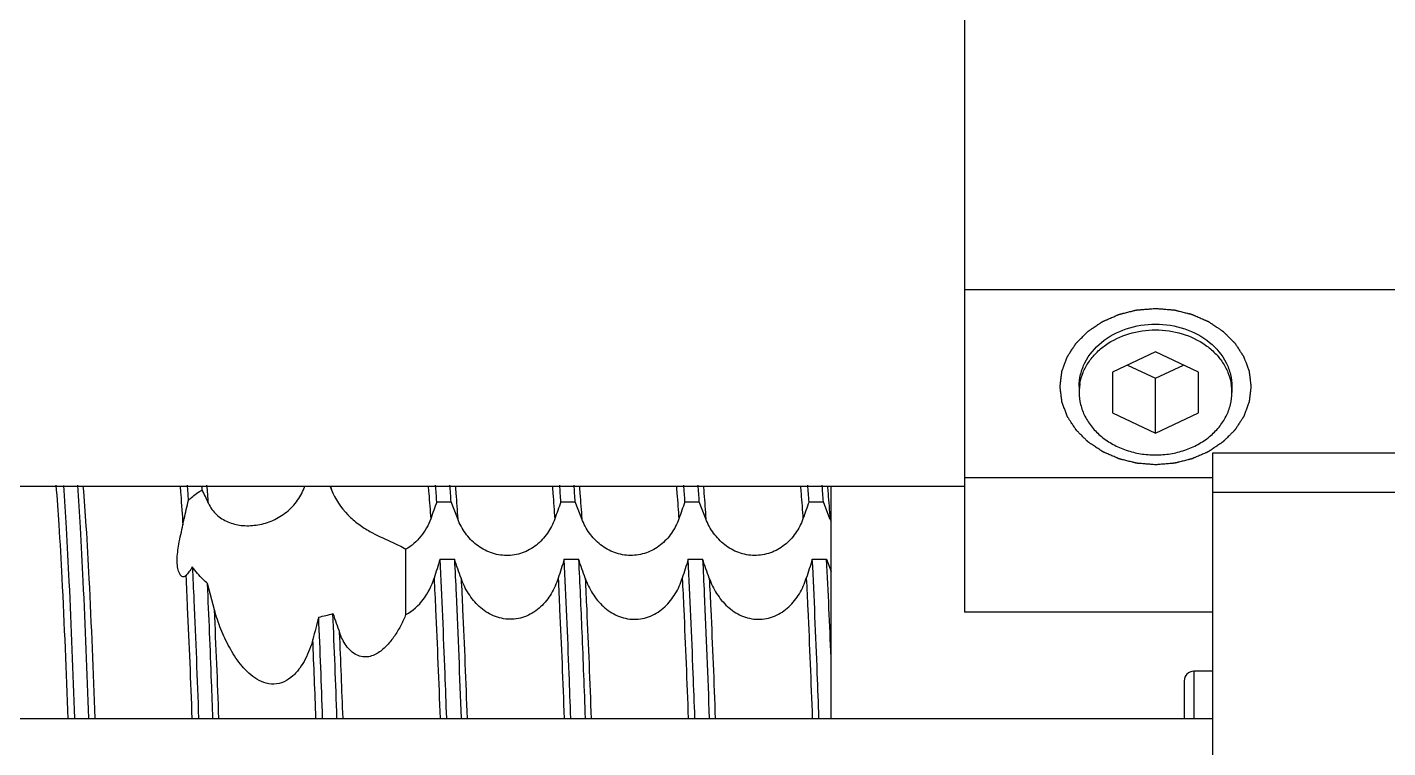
# Model space of a CAD drawing. Header units: millimetres. Extents: x 0 to 420, y 0 to 297.
# Drawn here: x 237.34 to 244.47, y 191.66 to 195.44 of the extents above; entities that cross this region are included whole.
import ezdxf

# ---------------------------------------------------------------- set-up
doc = ezdxf.new("R2010")
doc.units = ezdxf.units.MM
doc.header["$LTSCALE"] = 23.1
doc.layers.get('0').update_dxf_attribs({"linetype": 'CONTINUOUS'})
doc.layers.add('APSF_BLANK_LAYER', color=7, linetype='CONTINUOUS')
doc.layers.add('AXIS', color=7, linetype='CONTINUOUS')

msp = doc.modelspace()

# ---------------------------------------------------------------- linework, layer by layer
at = {"color": 7, "linetype": 'CONTINUOUS'}
for p, q in [((242.255, 199.2152), (242.255, 192.3755)), ((244.755, 194.0635), (242.255, 194.0635)), ((243.255, 193.7392), (243.03, 193.6328)), ((243.48, 193.6328), (243.255, 193.7392)), ((243.1082, 193.6697), (243.255, 193.6003)), ((243.255, 193.6003), (243.4018, 193.6697)), ((243.03, 193.6328), (243.03, 193.4199)), ((243.255, 193.3135), (243.255, 193.6003)), ((243.48, 193.4199), (243.48, 193.6328)), ((242.855, 193.5567), (242.855, 193.5263)), ((243.655, 193.5567), (243.655, 193.5263)), ((243.03, 193.4199), (243.255, 193.3135)), ((243.255, 193.3135), (243.48, 193.4199)), ((243.555, 193.2096), (246.305, 193.2096)), ((243.555, 184.5152), (243.555, 193.2096)), ((241.555, 191.8152), (241.555, 193.0339)), ((243.555, 193.0788), (242.255, 193.0788)), ((239.4899, 192.9533), (239.5649, 192.9533)), ((239.5994, 192.8631), (239.5649, 192.9533)), ((240.14, 192.9533), (240.2149, 192.9533)), ((240.2494, 192.8634), (240.2149, 192.9533)), ((240.7899, 192.9533), (240.8649, 192.9533)), ((240.8994, 192.8634), (240.8649, 192.9533)), ((241.4399, 192.9533), (241.515, 192.9533)), ((241.5494, 192.8635), (241.515, 192.9533)), ((243.555, 193.003), (246.305, 193.003)), ((239.3278, 192.3625), (239.3278, 192.7041)), ((239.5072, 192.652), (239.5822, 192.652)), ((240.1572, 192.652), (240.2323, 192.652)), ((240.8071, 192.652), (240.8822, 192.652)), ((241.4571, 192.652), (241.5322, 192.652)), ((241.5322, 192.652), (241.555, 192.5873)), ((243.555, 192.3755), (242.255, 192.3755))]:
    msp.add_line(p, q, dxfattribs=at)
for centre, radius, start, end in [((243.1242, 193.5263), 0.2693, 173.56005, 179.99148), ((243.1262, 193.5261), 0.2713, 170.04597, 173.5616), ((243.3837, 193.5261), 0.2713, 6.4384, 9.95403), ((243.3857, 193.5263), 0.2693, 0.00852, 6.43995), ((234.0072, 192.5922), 4.949, 4.91652, 5.1595), ((229.7326, 192.308), 9.7786, 3.78359, 4.29733), ((230.0479, 192.3254), 9.5376, 3.77455, 4.30127), ((230.9839, 192.3416), 9.1765, 3.82166, 4.36915), ((231.0306, 192.3466), 9.2044, 3.77912, 4.32492), ((231.2855, 192.3187), 9.5255, 3.81962, 4.34704), ((231.6765, 192.3472), 9.2084, 3.77365, 4.31921), ((231.9639, 192.3198), 9.4971, 3.82458, 4.35356), ((232.5708, 192.3589), 8.964, 3.80181, 4.36225), ((275.9658, 179.8771), 38.7489, 160.2778, 160.41878), ((276.9331, 179.7668), 39.0847, 160.28257, 160.42286), ((277.4793, 179.8047), 38.9743, 160.28353, 160.42382), ((278.1401, 179.8013), 38.9856, 160.28416, 160.42447), ((241.8494, 192.9785), 0.3212, 200.96128, 203.56029), ((261.4624, 185.6603), 23.0417, 162.33589, 162.59602), ((206.3312, 180.9032), 35.2657, 19.28849, 19.4602), ((262.0052, 185.6887), 22.9308, 162.32219, 162.58343), ((207.0702, 180.9387), 35.1699, 19.28199, 19.454), ((262.6204, 185.7025), 22.8936, 162.32856, 162.59001), ((207.6175, 180.9012), 35.2792, 19.28422, 19.45577), ((263.3132, 185.688), 22.9387, 162.32663, 162.58766), ((194.5942, 190.3159), 46.9961, 2.22174, 2.84921), ((175.9793, 189.5467), 62.4105, 2.086938, 2.608518), ((161.957, 189.069), 76.9841, 2.047699, 2.442203), ((164.8638, 189.1899), 74.1498, 2.032543, 2.45587), ((165.9507, 189.1266), 72.9559, 2.114226, 2.43986), ((168.6272, 189.2255), 70.4191, 2.110662, 2.476248)]:
    msp.add_arc(centre, radius, start, end, dxfattribs=at)
at = {"color": 2, "linetype": 'CONTINUOUS'}
for points in [[(243.255, 193.1471), (243.2469, 193.1477), (243.2347, 193.1487), (243.2185, 193.15), (243.2064, 193.151), (243.1943, 193.152), (243.1841, 193.1528), (243.176, 193.1534), (243.171, 193.1538), (243.1669, 193.1542), (243.1639, 193.1544), (243.1614, 193.1546), (243.1596, 193.1547), (243.1586, 193.1548), (243.1578, 193.1548), (243.1571, 193.1551), (243.1561, 193.1553), (243.1544, 193.1557), (243.152, 193.1563), (243.1491, 193.157), (243.1452, 193.158), (243.1403, 193.1592), (243.1325, 193.1611), (243.1228, 193.1635), (243.1111, 193.1664), (243.0995, 193.1693), (243.0897, 193.1717), (243.0819, 193.1737), (243.0771, 193.1749), (243.0732, 193.1758), (243.0703, 193.1765), (243.0678, 193.1771), (243.0661, 193.1776), (243.0652, 193.1778), (243.0644, 193.178), (243.0638, 193.1783), (243.0628, 193.1787), (243.0613, 193.1794), (243.059, 193.1803), (243.0563, 193.1815), (243.0528, 193.1831), (243.0483, 193.185), (243.0411, 193.1882), (243.0321, 193.1921), (243.0213, 193.1968), (243.0106, 193.2014), (243.0016, 193.2054), (242.9944, 193.2085), (242.9899, 193.2104), (242.9863, 193.212), (242.9836, 193.2132), (242.9814, 193.2141), (242.9798, 193.2148), (242.9789, 193.2152), (242.9782, 193.2155), (242.9777, 193.2159), (242.9769, 193.2164), (242.9755, 193.2174), (242.9735, 193.2187), (242.9711, 193.2203), (242.9679, 193.2225), (242.9638, 193.2252), (242.9574, 193.2295), (242.9494, 193.2348), (242.9398, 193.2413), (242.9318, 193.2466), (242.9254, 193.2509), (242.9206, 193.2542), (242.9158, 193.2574), (242.9118, 193.2601), (242.9086, 193.2622), (242.9062, 193.2638), (242.9042, 193.2652), (242.9028, 193.2661), (242.902, 193.2666), (242.9014, 193.267), (242.9009, 193.2675), (242.9003, 193.2682), (242.8991, 193.2693), (242.8975, 193.2709), (242.8956, 193.2728), (242.893, 193.2754), (242.8898, 193.2786), (242.8859, 193.2825), (242.882, 193.2863), (242.8769, 193.2915), (242.8704, 193.2979), (242.8627, 193.3056), (242.8562, 193.3121), (242.8511, 193.3172), (242.8478, 193.3204), (242.8453, 193.323), (242.8433, 193.325), (242.8417, 193.3266), (242.8406, 193.3277), (242.84, 193.3283), (242.8394, 193.3288), (242.8391, 193.3294), (242.8386, 193.3301), (242.8378, 193.3314), (242.8366, 193.3332), (242.8351, 193.3354), (242.8332, 193.3384), (242.8308, 193.342), (242.827, 193.3479), (242.8222, 193.3552), (242.8164, 193.364), (242.8116, 193.3714), (242.8078, 193.3772), (242.8049, 193.3816), (242.802, 193.3861), (242.7996, 193.3897), (242.7977, 193.3927), (242.7962, 193.3949), (242.795, 193.3967), (242.7942, 193.398), (242.7937, 193.3987), (242.7933, 193.3992), (242.7931, 193.3999), (242.7928, 193.4007), (242.7923, 193.402), (242.7916, 193.404), (242.7907, 193.4064), (242.7895, 193.4096), (242.788, 193.4136), (242.7862, 193.4184), (242.7844, 193.4231), (242.7821, 193.4295), (242.7791, 193.4375), (242.7761, 193.4454), (242.7737, 193.4518), (242.772, 193.4566), (242.7702, 193.4614), (242.7687, 193.4654), (242.7675, 193.4685), (242.7668, 193.4705), (242.7662, 193.4721), (242.7657, 193.4733), (242.7653, 193.4743), (242.7651, 193.4751), (242.7648, 193.4757), (242.7648, 193.4763), (242.7646, 193.4772), (242.7645, 193.4782), (242.7644, 193.4795), (242.7642, 193.4812), (242.7639, 193.4833), (242.7635, 193.4867), (242.763, 193.4909), (242.7624, 193.4959), (242.7617, 193.501), (242.7609, 193.5077), (242.7599, 193.5162), (242.7589, 193.5246), (242.758, 193.5314), (242.7574, 193.5364), (242.7568, 193.5415), (242.7563, 193.5457), (242.7559, 193.5491), (242.7556, 193.5512), (242.7554, 193.5529), (242.7553, 193.5541), (242.7551, 193.5552), (242.755, 193.556), (242.7549, 193.5567), (242.755, 193.5573), (242.7551, 193.5581), (242.7553, 193.5591), (242.7554, 193.5604), (242.7556, 193.562), (242.7558, 193.5641), (242.7562, 193.5674), (242.7567, 193.5716), (242.7573, 193.5765), (242.7579, 193.5815), (242.7587, 193.5881), (242.7597, 193.5964), (242.7607, 193.6047), (242.7615, 193.6114), (242.7621, 193.6163), (242.7627, 193.6213), (242.7632, 193.6254), (242.7636, 193.6288), (242.7639, 193.6312), (242.7641, 193.6333), (242.7643, 193.6348), (242.7644, 193.6356), (242.7644, 193.6362), (242.7647, 193.6368), (242.765, 193.6376), (242.7655, 193.639), (242.7662, 193.641), (242.7671, 193.6434), (242.7683, 193.6466), (242.7698, 193.6506), (242.7715, 193.6553), (242.7733, 193.6601), (242.7756, 193.6665), (242.7786, 193.6745), (242.7815, 193.6824), (242.7839, 193.6888), (242.7856, 193.6936), (242.7874, 193.6984), (242.7889, 193.7024), (242.79, 193.7056), (242.7909, 193.708), (242.7917, 193.7099), (242.7922, 193.7113), (242.7925, 193.7121), (242.7926, 193.7127), (242.793, 193.7133), (242.7935, 193.714), (242.7944, 193.7153), (242.7955, 193.7171), (242.797, 193.7194), (242.7989, 193.7223), (242.8013, 193.726), (242.8041, 193.7304), (242.807, 193.7348), (242.8108, 193.7407), (242.8156, 193.748), (242.8204, 193.7554), (242.8242, 193.7613), (242.827, 193.7657), (242.8299, 193.7701), (242.8323, 193.7738), (242.8342, 193.7767), (242.8356, 193.7789), (242.8368, 193.7807), (242.8377, 193.782), (242.8381, 193.7828), (242.8385, 193.7833), (242.839, 193.7838), (242.8396, 193.7845), (242.8408, 193.7856), (242.8424, 193.7872), (242.8444, 193.7892), (242.847, 193.7918), (242.8503, 193.7951), (242.8542, 193.7991), (242.8582, 193.803), (242.8634, 193.8082), (242.8699, 193.8148), (242.8778, 193.8227), (242.8844, 193.8292), (242.8896, 193.8345), (242.8929, 193.8377), (242.8955, 193.8404), (242.8975, 193.8423), (242.8991, 193.844), (242.9002, 193.8451), (242.9009, 193.8458), (242.9014, 193.8463), (242.902, 193.8467), (242.9028, 193.8472), (242.9042, 193.8481), (242.9061, 193.8494), (242.9085, 193.851), (242.9116, 193.8531), (242.9155, 193.8558), (242.9218, 193.86), (242.9297, 193.8653), (242.9391, 193.8716), (242.9485, 193.878), (242.9564, 193.8833), (242.9627, 193.8875), (242.9666, 193.8901), (242.9697, 193.8923), (242.9721, 193.8938), (242.9741, 193.8952), (242.9754, 193.8961), (242.9762, 193.8966), (242.9768, 193.897), (242.9775, 193.8973), (242.9784, 193.8977), (242.9799, 193.8984), (242.9822, 193.8994), (242.9849, 193.9006), (242.9885, 193.9021), (242.9929, 193.9041), (243.0001, 193.9072), (243.0091, 193.9112), (243.0198, 193.9159), (243.0306, 193.9206), (243.0395, 193.9246), (243.0467, 193.9277), (243.0512, 193.9297), (243.0547, 193.9312), (243.0574, 193.9324), (243.0597, 193.9334), (243.0612, 193.9341), (243.0621, 193.9345), (243.0628, 193.9348), (243.0635, 193.935), (243.0645, 193.9352), (243.0662, 193.9356), (243.0686, 193.9362), (243.0716, 193.937), (243.0754, 193.9379), (243.0803, 193.9392), (243.0881, 193.9411), (243.0978, 193.9435), (243.1095, 193.9465), (243.1211, 193.9494), (243.1309, 193.9518), (243.1386, 193.9538), (243.1435, 193.955), (243.1474, 193.956), (243.1503, 193.9567), (243.1527, 193.9573), (243.1544, 193.9577), (243.1554, 193.958), (243.1561, 193.9582), (243.1569, 193.9582), (243.1579, 193.9583), (243.1597, 193.9584), (243.1623, 193.9587), (243.1654, 193.9589), (243.1695, 193.9592), (243.1747, 193.9597), (243.1829, 193.9603), (243.1932, 193.9612), (243.2055, 193.9622), (243.2179, 193.9632), (243.2344, 193.9646), (243.2467, 193.9656), (243.255, 193.9662)], [(243.255, 193.9662), (243.263, 193.9656), (243.2752, 193.9646), (243.2914, 193.9633), (243.3035, 193.9623), (243.3157, 193.9614), (243.3258, 193.9605), (243.3339, 193.9599), (243.3389, 193.9595), (243.343, 193.9592), (243.346, 193.9589), (243.3485, 193.9587), (243.3503, 193.9586), (243.3513, 193.9585), (243.3521, 193.9585), (243.3528, 193.9582), (243.3538, 193.958), (243.3555, 193.9576), (243.3579, 193.957), (243.3608, 193.9563), (243.3647, 193.9553), (243.3696, 193.9541), (243.3774, 193.9522), (243.3871, 193.9498), (243.3988, 193.9469), (243.4105, 193.944), (243.4202, 193.9416), (243.428, 193.9397), (243.4328, 193.9385), (243.4367, 193.9375), (243.4397, 193.9368), (243.4421, 193.9362), (243.4438, 193.9358), (243.4448, 193.9355), (243.4455, 193.9354), (243.4462, 193.935), (243.4471, 193.9347), (243.4486, 193.934), (243.4509, 193.933), (243.4536, 193.9318), (243.4572, 193.9302), (243.4616, 193.9283), (243.4688, 193.9252), (243.4778, 193.9213), (243.4886, 193.9166), (243.4993, 193.9119), (243.5083, 193.908), (243.5155, 193.9048), (243.52, 193.9029), (243.5236, 193.9013), (243.5263, 193.9001), (243.5285, 193.8992), (243.5301, 193.8985), (243.531, 193.8981), (243.5317, 193.8978), (243.5322, 193.8974), (243.5331, 193.8969), (243.5344, 193.8959), (243.5365, 193.8946), (243.5389, 193.893), (243.5421, 193.8908), (243.5461, 193.8881), (243.5525, 193.8838), (243.5605, 193.8785), (243.5701, 193.872), (243.5781, 193.8667), (243.5845, 193.8624), (243.5893, 193.8592), (243.5941, 193.8559), (243.5981, 193.8533), (243.6013, 193.8511), (243.6037, 193.8495), (243.6057, 193.8481), (243.6071, 193.8472), (243.6079, 193.8467), (243.6085, 193.8463), (243.609, 193.8458), (243.6096, 193.8451), (243.6108, 193.844), (243.6124, 193.8424), (243.6143, 193.8405), (243.6169, 193.8379), (243.6201, 193.8347), (243.624, 193.8308), (243.6279, 193.827), (243.633, 193.8218), (243.6395, 193.8154), (243.6472, 193.8077), (243.6537, 193.8012), (243.6588, 193.7961), (243.6621, 193.7929), (243.6646, 193.7903), (243.6666, 193.7884), (243.6682, 193.7868), (243.6693, 193.7856), (243.67, 193.785), (243.6705, 193.7845), (243.6708, 193.7839), (243.6713, 193.7832), (243.6721, 193.7819), (243.6733, 193.7801), (243.6748, 193.7779), (243.6767, 193.775), (243.6791, 193.7713), (243.6829, 193.7654), (243.6877, 193.7581), (243.6935, 193.7493), (243.6983, 193.7419), (243.7021, 193.7361), (243.705, 193.7317), (243.7079, 193.7273), (243.7103, 193.7236), (243.7122, 193.7207), (243.7137, 193.7185), (243.7149, 193.7166), (243.7157, 193.7153), (243.7162, 193.7146), (243.7166, 193.7141), (243.7168, 193.7135), (243.7171, 193.7127), (243.7176, 193.7113), (243.7183, 193.7093), (243.7192, 193.7069), (243.7204, 193.7037), (243.7219, 193.6997), (243.7237, 193.6949), (243.7255, 193.6902), (243.7279, 193.6838), (243.7308, 193.6758), (243.7338, 193.6679), (243.7362, 193.6615), (243.738, 193.6567), (243.7397, 193.6519), (243.7412, 193.648), (243.7424, 193.6448), (243.7432, 193.6428), (243.7438, 193.6412), (243.7442, 193.64), (243.7446, 193.639), (243.7449, 193.6382), (243.7451, 193.6376), (243.7452, 193.637), (243.7453, 193.6361), (243.7454, 193.6351), (243.7456, 193.6338), (243.7458, 193.6321), (243.746, 193.63), (243.7464, 193.6267), (243.7469, 193.6224), (243.7476, 193.6174), (243.7482, 193.6123), (243.749, 193.6056), (243.75, 193.5971), (243.751, 193.5887), (243.7519, 193.582), (243.7525, 193.5769), (243.7531, 193.5718), (243.7536, 193.5676), (243.754, 193.5642), (243.7543, 193.5621), (243.7545, 193.5605), (243.7546, 193.5592), (243.7548, 193.5581), (243.7549, 193.5573), (243.755, 193.5567), (243.7549, 193.556), (243.7548, 193.5552), (243.7547, 193.5542), (243.7545, 193.5529), (243.7543, 193.5513), (243.7541, 193.5492), (243.7537, 193.5459), (243.7532, 193.5417), (243.7526, 193.5368), (243.752, 193.5318), (243.7512, 193.5252), (243.7502, 193.5169), (243.7492, 193.5086), (243.7484, 193.502), (243.7478, 193.497), (243.7472, 193.492), (243.7467, 193.4879), (243.7463, 193.4846), (243.746, 193.4821), (243.7458, 193.48), (243.7456, 193.4786), (243.7455, 193.4777), (243.7455, 193.4771), (243.7452, 193.4765), (243.7449, 193.4757), (243.7444, 193.4743), (243.7437, 193.4723), (243.7428, 193.4699), (243.7416, 193.4667), (243.7401, 193.4628), (243.7384, 193.458), (243.7366, 193.4532), (243.7343, 193.4468), (243.7313, 193.4388), (243.7284, 193.4309), (243.726, 193.4245), (243.7243, 193.4197), (243.7225, 193.4149), (243.721, 193.4109), (243.7199, 193.4078), (243.719, 193.4054), (243.7183, 193.4034), (243.7177, 193.402), (243.7174, 193.4012), (243.7173, 193.4006), (243.7169, 193.4), (243.7164, 193.3993), (243.7156, 193.398), (243.7144, 193.3962), (243.7129, 193.394), (243.711, 193.391), (243.7086, 193.3873), (243.7058, 193.3829), (243.7029, 193.3785), (243.6991, 193.3726), (243.6943, 193.3653), (243.6895, 193.3579), (243.6857, 193.3521), (243.6829, 193.3476), (243.68, 193.3432), (243.6776, 193.3396), (243.6757, 193.3366), (243.6743, 193.3344), (243.6731, 193.3326), (243.6723, 193.3313), (243.6718, 193.3306), (243.6715, 193.33), (243.6709, 193.3295), (243.6703, 193.3289), (243.6691, 193.3277), (243.6675, 193.3261), (243.6655, 193.3241), (243.6629, 193.3215), (243.6596, 193.3182), (243.6557, 193.3143), (243.6518, 193.3103), (243.6465, 193.3051), (243.64, 193.2985), (243.6321, 193.2907), (243.6255, 193.2841), (243.6203, 193.2788), (243.617, 193.2756), (243.6144, 193.2729), (243.6124, 193.271), (243.6108, 193.2693), (243.6097, 193.2682), (243.609, 193.2675), (243.6085, 193.267), (243.6079, 193.2667), (243.6071, 193.2661), (243.6058, 193.2652), (243.6038, 193.2639), (243.6014, 193.2623), (243.5983, 193.2602), (243.5944, 193.2575), (243.5881, 193.2533), (243.5802, 193.248), (243.5708, 193.2417), (243.5614, 193.2353), (243.5535, 193.23), (243.5472, 193.2258), (243.5433, 193.2232), (243.5402, 193.2211), (243.5378, 193.2195), (243.5358, 193.2182), (243.5345, 193.2172), (243.5337, 193.2167), (243.5331, 193.2163), (243.5324, 193.216), (243.5315, 193.2156), (243.53, 193.2149), (243.5277, 193.2139), (243.525, 193.2128), (243.5215, 193.2112), (243.517, 193.2092), (243.5098, 193.2061), (243.5009, 193.2021), (243.4901, 193.1974), (243.4794, 193.1927), (243.4704, 193.1888), (243.4632, 193.1856), (243.4587, 193.1836), (243.4552, 193.1821), (243.4525, 193.1809), (243.4502, 193.1799), (243.4487, 193.1792), (243.4478, 193.1788), (243.4471, 193.1785), (243.4464, 193.1784), (243.4454, 193.1781), (243.4437, 193.1777), (243.4413, 193.1771), (243.4384, 193.1763), (243.4345, 193.1754), (243.4296, 193.1742), (243.4218, 193.1722), (243.4121, 193.1698), (243.4004, 193.1668), (243.3888, 193.1639), (243.3791, 193.1615), (243.3713, 193.1595), (243.3664, 193.1583), (243.3625, 193.1574), (243.3596, 193.1566), (243.3572, 193.156), (243.3555, 193.1556), (243.3545, 193.1554), (243.3538, 193.1551), (243.353, 193.1551), (243.352, 193.155), (243.3502, 193.1549), (243.3476, 193.1547), (243.3445, 193.1544), (243.3404, 193.1541), (243.3353, 193.1536), (243.327, 193.153), (243.3167, 193.1521), (243.3044, 193.1511), (243.292, 193.1501), (243.2755, 193.1488), (243.2632, 193.1478), (243.255, 193.1471)]]:
    msp.add_open_spline(points, degree=3, knots=[0, 0, 0, 0, 0.015625, 0.023438, 0.03125, 0.039062, 0.046875, 0.050781, 0.054688, 0.056641, 0.058594, 0.060547, 0.061523, 0.062012, 0.0625, 0.062988, 0.063477, 0.064453, 0.066406, 0.068359, 0.070312, 0.074219, 0.078125, 0.085938, 0.09375, 0.101562, 0.109375, 0.113281, 0.117188, 0.119141, 0.121094, 0.123047, 0.124023, 0.124512, 0.125, 0.125488, 0.125977, 0.126953, 0.128906, 0.130859, 0.132812, 0.136719, 0.140625, 0.148438, 0.15625, 0.164062, 0.171875, 0.175781, 0.179688, 0.181641, 0.183594, 0.185547, 0.186523, 0.187012, 0.1875, 0.187988, 0.188477, 0.189453, 0.191406, 0.193359, 0.195312, 0.199219, 0.203125, 0.210938, 0.21875, 0.226562, 0.230469, 0.234375, 0.238281, 0.242188, 0.244141, 0.246094, 0.248047, 0.249023, 0.249512, 0.25, 0.250488, 0.250977, 0.251953, 0.253906, 0.255859, 0.257812, 0.261719, 0.265625, 0.269531, 0.273438, 0.28125, 0.289062, 0.296875, 0.300781, 0.304688, 0.306641, 0.308594, 0.310547, 0.311523, 0.312012, 0.3125, 0.312988, 0.313477, 0.314453, 0.316406, 0.318359, 0.320312, 0.324219, 0.328125, 0.335938, 0.34375, 0.351562, 0.355469, 0.359375, 0.363281, 0.367188, 0.369141, 0.371094, 0.373047, 0.374023, 0.374512, 0.375, 0.375488, 0.375977, 0.376953, 0.378906, 0.380859, 0.382812, 0.386719, 0.390625, 0.394531, 0.398438, 0.40625, 0.414062, 0.417969, 0.421875, 0.425781, 0.429688, 0.431641, 0.433594, 0.43457, 0.435547, 0.436523, 0.437012, 0.4375, 0.437988, 0.438477, 0.439453, 0.44043, 0.441406, 0.443359, 0.445312, 0.449219, 0.453125, 0.457031, 0.460938, 0.46875, 0.476562, 0.480469, 0.484375, 0.488281, 0.492188, 0.494141, 0.496094, 0.49707, 0.498047, 0.499023, 0.499512, 0.5, 0.500488, 0.500977, 0.501953, 0.50293, 0.503906, 0.505859, 0.507812, 0.511719, 0.515625, 0.519531, 0.523438, 0.53125, 0.539062, 0.542969, 0.546875, 0.550781, 0.554688, 0.556641, 0.558594, 0.560547, 0.561523, 0.562012, 0.5625, 0.562988, 0.563477, 0.564453, 0.566406, 0.568359, 0.570312, 0.574219, 0.578125, 0.582031, 0.585938, 0.59375, 0.601562, 0.605469, 0.609375, 0.613281, 0.617188, 0.619141, 0.621094, 0.623047, 0.624023, 0.624512, 0.625, 0.625488, 0.625977, 0.626953, 0.628906, 0.630859, 0.632812, 0.636719, 0.640625, 0.644531, 0.648438, 0.65625, 0.664062, 0.667969, 0.671875, 0.675781, 0.679688, 0.681641, 0.683594, 0.685547, 0.686523, 0.687012, 0.6875, 0.687988, 0.688477, 0.689453, 0.691406, 0.693359, 0.695312, 0.699219, 0.703125, 0.707031, 0.710938, 0.71875, 0.726562, 0.734375, 0.738281, 0.742188, 0.744141, 0.746094, 0.748047, 0.749023, 0.749512, 0.75, 0.750488, 0.750977, 0.751953, 0.753906, 0.755859, 0.757812, 0.761719, 0.765625, 0.773438, 0.78125, 0.789062, 0.796875, 0.800781, 0.804688, 0.806641, 0.808594, 0.810547, 0.811523, 0.812012, 0.8125, 0.812988, 0.813477, 0.814453, 0.816406, 0.818359, 0.820312, 0.824219, 0.828125, 0.835938, 0.84375, 0.851562, 0.859375, 0.863281, 0.867188, 0.869141, 0.871094, 0.873047, 0.874023, 0.874512, 0.875, 0.875488, 0.875977, 0.876953, 0.878906, 0.880859, 0.882812, 0.886719, 0.890625, 0.898438, 0.90625, 0.914062, 0.921875, 0.925781, 0.929688, 0.931641, 0.933594, 0.935547, 0.936523, 0.937012, 0.9375, 0.937988, 0.938477, 0.939453, 0.941406, 0.943359, 0.945312, 0.949219, 0.953125, 0.960938, 0.96875, 0.976562, 0.984375, 1, 1, 1, 1], dxfattribs=at)
at = {"color": 7, "linetype": 'CONTINUOUS'}
for points, knots in [([(242.859, 193.573), (242.8624, 193.5924), (242.8737, 193.6311), (242.9026, 193.6851), (242.9427, 193.7339), (243.0101, 193.7908), (243.115, 193.8406), (243.255, 193.8608), (243.3949, 193.8406), (243.4998, 193.7908), (243.5673, 193.7339), (243.6073, 193.6851), (243.6362, 193.6311), (243.6475, 193.5924), (243.6509, 193.573)], [0, 0, 0, 0, 0.056392, 0.114201, 0.17394, 0.235847, 0.365311, 0.5, 0.634689, 0.764153, 0.82606, 0.885799, 0.943608, 1, 1, 1, 1]), ([(242.855, 193.5263), (242.855, 193.5049), (242.8602, 193.4614), (242.8835, 193.3992), (242.9211, 193.3421), (242.9714, 193.2923), (243.0324, 193.2516), (243.1018, 193.2214), (243.1769, 193.2028), (243.255, 193.1966), (243.333, 193.2028), (243.4081, 193.2214), (243.4775, 193.2516), (243.5385, 193.2923), (243.5888, 193.3421), (243.6264, 193.3992), (243.6497, 193.4614), (243.655, 193.5049), (243.655, 193.5263)], [0, 0, 0, 0, 0.056282, 0.113576, 0.172703, 0.234142, 0.297987, 0.363977, 0.431565, 0.5, 0.568435, 0.636023, 0.702013, 0.765858, 0.827297, 0.886424, 0.943718, 1, 1, 1, 1]), ([(237.4942, 193.0404), (237.5005, 192.9709), (237.512, 192.8087), (237.5343, 192.4005), (237.5478, 192.0617), (237.557, 191.8157)], [0, 0, 0, 0, 0.17063, 0.39789, 1, 1, 1, 1]), ([(237.6363, 193.035), (237.6426, 192.9655), (237.6539, 192.8036), (237.676, 192.3982), (237.6894, 192.0621), (237.6985, 191.8184)], [0, 0, 0, 0, 0.171865, 0.399436, 1, 1, 1, 1]), ([(238.9379, 193.0164), (238.9568, 192.9674), (239.0021, 192.9012), (239.0784, 192.8351), (239.1531, 192.7873), (239.226, 192.7548), (239.29, 192.7265), (239.3165, 192.7121), (239.3278, 192.7041)], [0, 0, 0, 0, 0.307075, 0.453346, 0.58995, 0.824254, 0.919329, 1, 1, 1, 1]), ([(239.4446, 193.0353), (239.4458, 193.0226), (239.4507, 192.9654), (239.4548, 192.9081), (239.4578, 192.8635)], [0, 0, 0, 0, 0.22244, 1, 1, 1, 1]), ([(239.5863, 193.0356), (239.5874, 193.0228), (239.5923, 192.9654), (239.5965, 192.9079), (239.5994, 192.8631)], [0, 0, 0, 0, 0.222434, 1, 1, 1, 1]), ([(240.0946, 193.0356), (240.0958, 193.0228), (240.1007, 192.9654), (240.1048, 192.9079), (240.1078, 192.8631)], [0, 0, 0, 0, 0.222443, 1, 1, 1, 1]), ([(240.2363, 193.0354), (240.2374, 193.0226), (240.2423, 192.9654), (240.2465, 192.908), (240.2494, 192.8634)], [0, 0, 0, 0, 0.222383, 1, 1, 1, 1]), ([(240.7447, 193.0354), (240.7458, 193.0226), (240.7507, 192.9654), (240.7548, 192.908), (240.7578, 192.8634)], [0, 0, 0, 0, 0.222395, 1, 1, 1, 1]), ([(240.8863, 193.0354), (240.8874, 193.0226), (240.8923, 192.9653), (240.8965, 192.908), (240.8994, 192.8634)], [0, 0, 0, 0, 0.222368, 1, 1, 1, 1]), ([(241.3947, 193.0354), (241.3958, 193.0226), (241.4007, 192.9653), (241.4048, 192.908), (241.4078, 192.8634)], [0, 0, 0, 0, 0.222381, 1, 1, 1, 1]), ([(241.5363, 193.0353), (241.5374, 193.0226), (241.5423, 192.9654), (241.5465, 192.9081), (241.5494, 192.8635)], [0, 0, 0, 0, 0.222399, 1, 1, 1, 1]), ([(238.13, 192.647), (238.1299, 192.6753), (238.1383, 192.7379), (238.1528, 192.799), (238.1598, 192.8327)], [0, 0, 0, 0, 0.450855, 1, 1, 1, 1]), ([(239.4578, 192.8635), (239.4461, 192.8307), (239.4117, 192.7685), (239.358, 192.7213), (239.3278, 192.7041)], [0, 0, 0, 0, 0.500237, 1, 1, 1, 1]), ([(240.1078, 192.8631), (240.0984, 192.8366), (240.0722, 192.7859), (240.0142, 192.7232), (239.9394, 192.6808), (239.8545, 192.667), (239.7698, 192.682), (239.6953, 192.7247), (239.6367, 192.7867), (239.6095, 192.8369), (239.5994, 192.8631)], [0, 0, 0, 0, 0.125076, 0.250102, 0.37503, 0.499961, 0.624901, 0.749859, 0.874908, 1, 1, 1, 1]), ([(240.7578, 192.8634), (240.7484, 192.8369), (240.7222, 192.7862), (240.6642, 192.7234), (240.5894, 192.681), (240.5045, 192.6673), (240.4198, 192.6823), (240.3453, 192.7249), (240.2867, 192.787), (240.2595, 192.8371), (240.2494, 192.8634)], [0, 0, 0, 0, 0.125076, 0.250102, 0.37503, 0.499961, 0.624901, 0.749859, 0.874907, 1, 1, 1, 1]), ([(241.4078, 192.8634), (241.3984, 192.8368), (241.3722, 192.7861), (241.3142, 192.7234), (241.2394, 192.681), (241.1545, 192.6672), (241.0698, 192.6822), (240.9953, 192.7249), (240.9367, 192.787), (240.9095, 192.8371), (240.8994, 192.8634)], [0, 0, 0, 0, 0.125076, 0.250102, 0.37503, 0.499961, 0.624901, 0.749859, 0.874907, 1, 1, 1, 1]), ([(238.175, 192.565), (238.1721, 192.562), (238.1647, 192.5574), (238.1531, 192.562), (238.1455, 192.571), (238.1396, 192.5828), (238.1351, 192.5968), (238.1309, 192.6183), (238.13, 192.6353), (238.13, 192.647)], [0, 0, 0, 0, 0.110865, 0.201004, 0.302862, 0.419857, 0.549862, 0.690743, 1, 1, 1, 1]), ([(239.5418, 191.8198), (239.539, 191.8975), (239.5286, 192.1749), (239.5173, 192.4524), (239.5072, 192.652)], [0, 0, 0, 0, 0.280049, 1, 1, 1, 1]), ([(239.5822, 192.652), (239.5853, 192.5914), (239.5985, 192.3138), (239.6091, 192.036), (239.617, 191.8188)], [0, 0, 0, 0, 0.218154, 1, 1, 1, 1]), ([(240.1918, 191.8186), (240.189, 191.8964), (240.1787, 192.1742), (240.1671, 192.4521), (240.1572, 192.652)], [0, 0, 0, 0, 0.280067, 1, 1, 1, 1]), ([(240.2323, 192.652), (240.2387, 192.5248), (240.2509, 192.2474), (240.2615, 191.9699), (240.2669, 191.8198)], [0, 0, 0, 0, 0.458749, 1, 1, 1, 1]), ([(240.8418, 191.8198), (240.839, 191.8975), (240.8287, 192.1749), (240.8172, 192.4524), (240.8071, 192.652)], [0, 0, 0, 0, 0.280048, 1, 1, 1, 1]), ([(240.8822, 192.652), (240.8853, 192.5915), (240.8985, 192.3142), (240.9091, 192.0367), (240.9169, 191.8198)], [0, 0, 0, 0, 0.218166, 1, 1, 1, 1]), ([(241.4918, 191.8198), (241.489, 191.8975), (241.4787, 192.1749), (241.4672, 192.4524), (241.4571, 192.652)], [0, 0, 0, 0, 0.280048, 1, 1, 1, 1]), ([(238.175, 192.565), (238.1778, 192.5101), (238.1898, 192.2612), (238.1997, 192.0122), (238.2069, 191.8181)], [0, 0, 0, 0, 0.220695, 1, 1, 1, 1]), ([(238.317, 191.817), (238.3146, 191.8815), (238.306, 192.1173), (238.2964, 192.3531), (238.2884, 192.5244)], [0, 0, 0, 0, 0.273373, 1, 1, 1, 1]), ([(239.3278, 192.3625), (239.364, 192.3813), (239.4264, 192.4388), (239.4634, 192.5132), (239.4756, 192.5523)], [0, 0, 0, 0, 0.499309, 1, 1, 1, 1]), ([(239.4756, 192.5523), (239.4784, 192.4981), (239.4901, 192.2537), (239.4998, 192.0091), (239.5069, 191.8187)], [0, 0, 0, 0, 0.221532, 1, 1, 1, 1]), ([(240.1256, 192.5523), (240.1168, 192.5241), (240.0924, 192.4697), (240.037, 192.3994), (239.9621, 192.3487), (239.8729, 192.3315), (239.7842, 192.3508), (239.7096, 192.4015), (239.653, 192.4707), (239.627, 192.5244), (239.6173, 192.5523)], [0, 0, 0, 0, 0.125161, 0.250243, 0.37515, 0.499948, 0.624768, 0.749723, 0.874827, 1, 1, 1, 1]), ([(239.6173, 192.5523), (239.62, 192.4982), (239.6317, 192.2538), (239.6414, 192.0093), (239.6485, 191.8189)], [0, 0, 0, 0, 0.22135, 1, 1, 1, 1]), ([(240.1256, 192.5523), (240.1284, 192.4982), (240.1401, 192.2538), (240.1498, 192.0093), (240.1569, 191.8188)], [0, 0, 0, 0, 0.221354, 1, 1, 1, 1]), ([(240.2673, 192.5524), (240.277, 192.5245), (240.303, 192.4708), (240.3596, 192.4016), (240.4341, 192.3508), (240.5228, 192.3315), (240.6121, 192.3487), (240.687, 192.3994), (240.7424, 192.4697), (240.7668, 192.5242), (240.7756, 192.5524)], [0, 0, 0, 0, 0.125173, 0.250278, 0.375233, 0.500053, 0.62485, 0.749756, 0.874839, 1, 1, 1, 1]), ([(240.2673, 192.5524), (240.27, 192.4982), (240.2817, 192.2532), (240.2914, 192.0082), (240.2986, 191.8174)], [0, 0, 0, 0, 0.221421, 1, 1, 1, 1]), ([(240.7756, 192.5524), (240.7784, 192.4983), (240.7901, 192.2538), (240.7998, 192.0092), (240.8069, 191.8188)], [0, 0, 0, 0, 0.221463, 1, 1, 1, 1]), ([(240.9173, 192.5524), (240.927, 192.5245), (240.953, 192.4708), (241.0096, 192.4016), (241.0841, 192.3508), (241.1729, 192.3315), (241.2621, 192.3487), (241.337, 192.3994), (241.3924, 192.4697), (241.4168, 192.5242), (241.4256, 192.5524)], [0, 0, 0, 0, 0.125173, 0.250278, 0.375233, 0.500053, 0.62485, 0.749756, 0.874839, 1, 1, 1, 1]), ([(240.9173, 192.5524), (240.92, 192.4981), (240.9317, 192.2532), (240.9414, 192.0082), (240.9486, 191.8174)], [0, 0, 0, 0, 0.221373, 1, 1, 1, 1]), ([(241.4256, 192.5524), (241.4284, 192.4982), (241.4401, 192.2535), (241.4498, 192.0086), (241.4569, 191.818)], [0, 0, 0, 0, 0.221397, 1, 1, 1, 1]), ([(239.3278, 192.3625), (239.3202, 192.3441), (239.3034, 192.3077), (239.2731, 192.2554), (239.2364, 192.2064), (239.1989, 192.1711), (239.1635, 192.1501), (239.1336, 192.14), (239.1008, 192.1391), (239.0681, 192.1499), (239.0389, 192.171), (239.006, 192.209), (238.9891, 192.2438), (238.9805, 192.2679)], [0, 0, 0, 0, 0.114684, 0.231187, 0.348722, 0.466577, 0.525765, 0.585485, 0.646877, 0.711664, 0.780449, 0.852248, 1, 1, 1, 1])]:
    msp.add_open_spline(points, degree=3, knots=knots, dxfattribs=at)
at = {"layer": 'APSF_BLANK_LAYER', "color": 7, "linetype": 'CONTINUOUS'}
for p, q in [((243.405, 192.0152), (243.405, 191.8152)), ((243.555, 192.0652), (243.455, 192.0652)), ((243.455, 192.0652), (243.455, 191.8152))]:
    msp.add_line(p, q, dxfattribs=at)
msp.add_arc((243.455, 192.0152), 0.05, 90, 180, dxfattribs=at)
at = {"layer": 'AXIS', "color": 7, "linetype": 'CONTINUOUS'}
for p, q in [((242.255, 193.0339), (234.755, 193.0339)), ((238.7946, 193.0354), (238.7955, 193.0262)), ((238.9312, 193.0339), (238.9379, 193.0164)), ((238.3252, 192.3871), (238.2884, 192.5244)), ((243.555, 191.8152), (232.305, 191.8152))]:
    msp.add_line(p, q, dxfattribs=at)
for centre, radius, start, end in [((228.8623, 192.336), 9.348, 3.83387, 4.32388), ((230.3555, 192.4353), 7.9264, 4.19605, 4.35049), ((233.0403, 190.5233), 5.7847, 24.74749, 25.51777), ((232.5277, 192.5182), 5.7817, 4.23217, 5.17965), ((269.0621, 184.3691), 31.2279, 165.19382, 165.41579), ((238.751, 193.0141), 0.6755, 280.23974, 286.72645), ((274.5869, 204.9071), 37.7831, 199.38369, 199.54334)]:
    msp.add_arc(centre, radius, start, end, dxfattribs=at)
for points, knots in [([(242.855, 193.5567), (242.855, 193.5781), (242.8602, 193.6216), (242.8916, 193.7057), (242.9693, 193.7981), (243.1014, 193.8682), (243.2033, 193.8843), (243.255, 193.8843)], [0, 0, 0, 0, 0.112926, 0.227891, 0.468499, 0.727961, 1, 1, 1, 1]), ([(243.255, 193.8843), (243.3067, 193.8843), (243.4085, 193.8682), (243.5406, 193.7981), (243.6183, 193.7057), (243.6497, 193.6216), (243.655, 193.5781), (243.655, 193.5567)], [0, 0, 0, 0, 0.272039, 0.531501, 0.772109, 0.887074, 1, 1, 1, 1]), ([(237.5338, 193.0392), (237.5394, 192.9652), (237.5498, 192.7974), (237.5705, 192.3906), (237.5832, 192.0579), (237.5919, 191.819)], [0, 0, 0, 0, 0.182337, 0.41293, 1, 1, 1, 1]), ([(237.6669, 191.8197), (237.6583, 192.0588), (237.6455, 192.3919), (237.625, 192.7989), (237.6144, 192.9667), (237.6087, 193.0407)], [0, 0, 0, 0, 0.587323, 0.817856, 1, 1, 1, 1]), ([(238.1447, 193.0349), (238.146, 193.0201), (238.1517, 192.9528), (238.1564, 192.8854), (238.1598, 192.8327)], [0, 0, 0, 0, 0.219151, 1, 1, 1, 1]), ([(238.1893, 192.9611), (238.1942, 192.9661), (238.2159, 192.9868), (238.2408, 193.0039), (238.2607, 193.0153)], [0, 0, 0, 0, 0.23452, 1, 1, 1, 1]), ([(238.2937, 192.9449), (238.3038, 192.9229), (238.3328, 192.8832), (238.3947, 192.8442), (238.4669, 192.8261), (238.5447, 192.8282), (238.6236, 192.8488), (238.6968, 192.8902), (238.7572, 192.9502), (238.7854, 192.9999), (238.7955, 193.0262)], [0, 0, 0, 0, 0.116071, 0.227927, 0.343979, 0.467383, 0.597202, 0.730652, 0.865298, 1, 1, 1, 1]), ([(238.1598, 192.8327), (238.162, 192.8432), (238.1712, 192.8862), (238.1813, 192.9289), (238.1893, 192.9611)], [0, 0, 0, 0, 0.244994, 1, 1, 1, 1]), ([(238.2091, 192.6118), (238.2036, 192.6028), (238.1931, 192.5866), (238.1811, 192.5713), (238.175, 192.565)], [0, 0, 0, 0, 0.545538, 1, 1, 1, 1]), ([(238.2884, 192.5244), (238.2808, 192.5314), (238.2524, 192.5586), (238.2265, 192.5885), (238.2091, 192.6118)], [0, 0, 0, 0, 0.261357, 1, 1, 1, 1]), ([(238.2091, 192.6118), (238.212, 192.5536), (238.2243, 192.2894), (238.2344, 192.0251), (238.2419, 191.8191)], [0, 0, 0, 0, 0.220586, 1, 1, 1, 1]), ([(238.8404, 192.2324), (238.8312, 192.1968), (238.8117, 192.1444), (238.7733, 192.0813), (238.7371, 192.0393), (238.6916, 192.0069), (238.6372, 191.9936), (238.5831, 192.0033), (238.5358, 192.0286), (238.4952, 192.0628), (238.4489, 192.1155), (238.4016, 192.1898), (238.357, 192.2857), (238.3344, 192.3529), (238.3252, 192.3871)], [0, 0, 0, 0, 0.128456, 0.192792, 0.257106, 0.321198, 0.384613, 0.447048, 0.50874, 0.570041, 0.631188, 0.753357, 0.876032, 1, 1, 1, 1])]:
    msp.add_open_spline(points, degree=3, knots=knots, dxfattribs=at)

doc.saveas('drawing.dxf')
